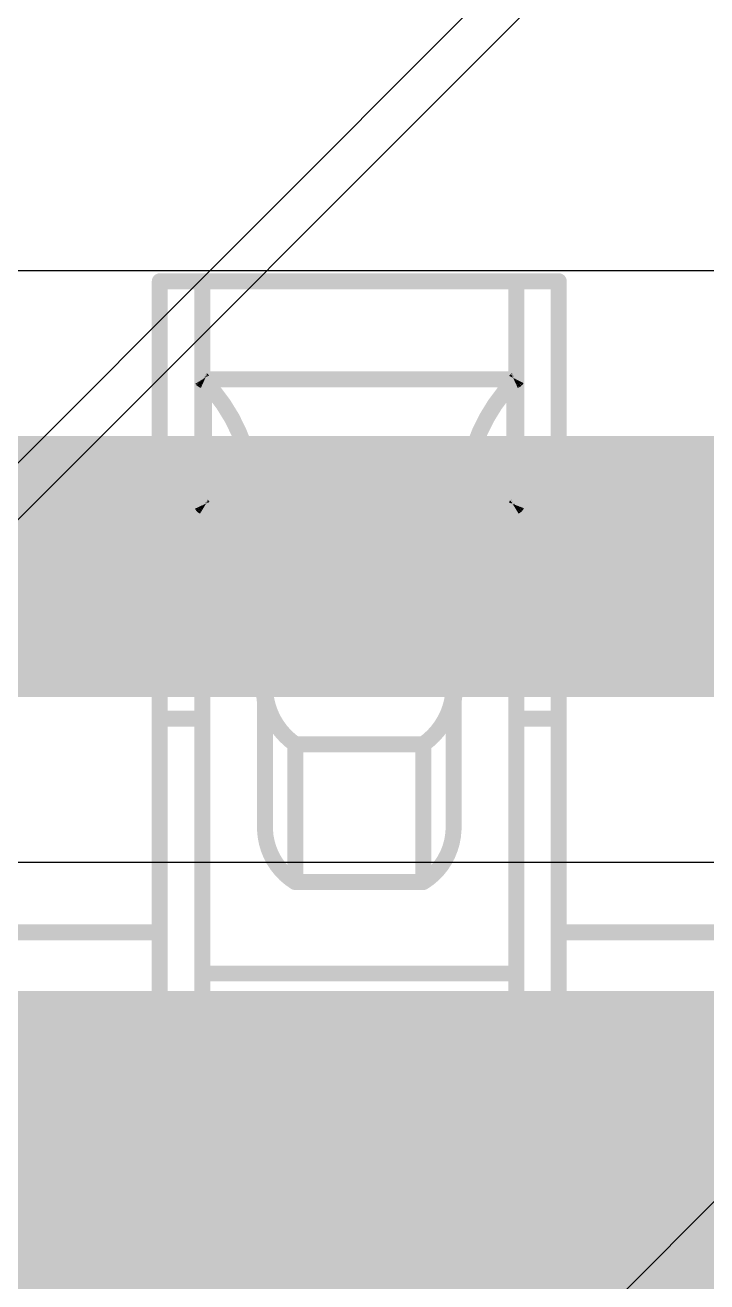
# Model space of a CAD drawing. Header units: inches. Extents: x -11 to 5433, y -4 to 5447.
# Drawn here: x 19.109 to 19.652, y 29.047 to 30.047 of the extents above; entities that cross this region are included whole.
import ezdxf

# ---------------------------------------------------------------- set-up
doc = ezdxf.new("R2010")
doc.units = ezdxf.units.IN
for name, color, linetype in [('Bottom Solder', 6, 'Continuous'), ('Ground', 16, 'Continuous'), ('Mechanical 4', 56, 'Continuous'), ('Top Layer', 1, 'Continuous'), ('Top Paste', 8, 'Continuous'), ('Top Solder', 216, 'Continuous')]:
    doc.layers.add(name, color=color, linetype=linetype)

# ---------------------------------------------------------------- blocks, each defined once
blk = doc.blocks.new('WQFN_30_EP_2_5_4_5__B_27')
at = {"layer": 'Bottom Solder'}
for p in [(0.9500311199999999, 1.64588952), (-1.4882622, -1.9383248)]:
    blk.add_line(p, (-5421.1859699, -5425.6862022), dxfattribs=at)
blk = doc.blocks.new('TL3340AF160QG_48')
at = {"layer": 'Top Solder'}
blk.add_line((0.7722387399999999, 1.95276216), (-5443.02270804, 5441.637178679999), dxfattribs=at)
blk = doc.blocks.new('QTH_030_01_L_D_A_K_TR_157')
at = {"layer": 'Top Layer'}
blk.add_hatch(color=1, dxfattribs=at).paths.add_polyline_path([(-5.52500038, 0.32000063), (-0.8249996199999998, 0.32000063), (-0.8249996199999998, -0.32000063), (-5.52500038, -0.32000063)])
at = {"layer": 'Top Paste'}
blk.add_hatch(color=8, dxfattribs=at).paths.add_polyline_path([(-5.52500038, 0.32000063), (-0.8249996199999998, 0.32000063), (-0.8249996199999998, -0.32000063), (-5.52500038, -0.32000063)])
at = {"layer": 'Top Solder'}
blk.add_hatch(color=216, dxfattribs=at).paths.add_polyline_path([(-5.62660038, 0.42160063), (-0.7233996199999999, 0.42160063), (-0.7233996199999999, -0.42160063), (-5.62660038, -0.42160063)])

msp = doc.modelspace()

# ---------------------------------------------------------------- linework, layer by layer
at = {"layer": 'Ground'}
for p, q in [((21.26014544, 29.85137794), (8.86425456, 29.85137794)), ((8.9617296, 29.38073118), (21.16267294, 29.38073118))]:
    msp.add_line(p, q, dxfattribs=at)
msp.add_lwpolyline([(8.86425456, 29.61605456, 0.2076069, 0.2076069, 0), (21.26014544, 29.61605456, 0.2076069, 0.2076069, 0)], format="xyseb", dxfattribs=at)
at = {"layer": 'Mechanical 4'}
for points in [[(19.2161541, 29.84294514, 0.0127, 0.0127, 0), (19.5336541, 29.84294514, 0.0127, 0.0127, 0)], [(19.2161541, 29.0549457, 0.0127, 0.0127, 0), (19.2161541, 29.84294514, 0.0127, 0.0127, 0)], [(19.24990562, 29.23548127999999, 0.0127, 0.0127, 0), (19.24990562, 29.84294514, 0.0127, 0.0127, 0)], [(19.49990512, 29.23548127999999, 0.0127, 0.0127, 0), (19.49990512, 29.84294514, 0.0127, 0.0127, 0)], [(19.5336541, 29.0549457, 0.0127, 0.0127, 0), (19.5336541, 29.84294514, 0.0127, 0.0127, 0)], [(19.2499996, 29.764609, 0.0127, 0.0127, -0.03260548547861698), (19.24990308, 29.76474616, 0.0127, 0.0127, 0)], [(19.24990562, 29.76494682, 0.0127, 0.0127, 0), (19.49990512, 29.76494682, 0.0127, 0.0127, 0)], [(19.25007072, 29.76453788, 0.0127, 0.0127, -0.0282875940101286), (19.25000214, 29.764609, 0.0127, 0.0127, 0)], [(19.2501647, 29.76445914, 0.0127, 0.0127, -0.02675080199464957), (19.25007072, 29.76453788, 0.0127, 0.0127, 0)], [(19.25028916, 29.76437278, 0.0127, 0.0127, -0.02199381130293829), (19.2501647, 29.76445914, 0.0127, 0.0127, 0)], [(19.2504568, 29.76427626, 0.0127, 0.0127, -0.01668692782932394), (19.25028916, 29.76437278, 0.0127, 0.0127, 0)], [(19.25066, 29.76416958, 0.0127, 0.0127, -0.00937556202355268), (19.25045426, 29.76427626, 0.0127, 0.0127, 0)], [(19.25089876, 29.76405528, 0.0127, 0.0127, -0.005205298991348914), (19.25066, 29.76416704, 0.0127, 0.0127, 0)], [(19.25089876, 29.76405528, 0.0127, 0.0127, 0), (19.2511553, 29.7639359, 0.0127, 0.0127, 0)], [(19.2511553, 29.7639359, 0.0127, 0.0127, 0), (19.25142454, 29.76381652, 0.0127, 0.0127, 0)], [(19.25142454, 29.66343572, 0.0127, 0.0127, 0), (19.25142454, 29.76381652, 0.0127, 0.0127, 0)], [(19.25142454, 29.76381652, 0.0127, 0.0127, -0.1798941776662689), (19.29053292, 29.67571154, 0.0127, 0.0127, 0)], [(19.45927782, 29.67571154, 0.0127, 0.0127, -0.1798941776662689), (19.4983862, 29.76381652, 0.0127, 0.0127, 0)], [(19.4983862, 29.76381652, 0.0127, 0.0127, 0), (19.49889674, 29.76405274, 0.0127, 0.0127, 0)], [(19.4983862, 29.66343572, 0.0127, 0.0127, 0), (19.4983862, 29.76381652, 0.0127, 0.0127, 0)], [(19.49889674, 29.76405274, 0.0127, 0.0127, 0), (19.49913296, 29.7641645, 0.0127, 0.0127, 0)], [(19.49934378, 29.76427118, 0.0127, 0.0127, -0.007070259581178132), (19.49913296, 29.7641645, 0.0127, 0.0127, 0)], [(19.49951904, 29.76437024, 0.0127, 0.0127, -0.01220881844220695), (19.49934124, 29.76427118, 0.0127, 0.0127, 0)], [(19.49966128, 29.76446168, 0.0127, 0.0127, -0.02261982994642953), (19.49952158, 29.76437024, 0.0127, 0.0127, 0)], [(19.4997578, 29.76454042, 0.0127, 0.0127, -0.03188108953093462), (19.49965874, 29.76446168, 0.0127, 0.0127, 0)], [(19.49982384, 29.76461408, 0.0127, 0.0127, -0.03744577963983843), (19.4997578, 29.76454042, 0.0127, 0.0127, 0)], [(19.49986956, 29.76468012, 0.0127, 0.0127, -0.03268866417689672), (19.49982384, 29.76461154, 0.0127, 0.0127, 0)], [(19.49990258, 29.76474616, 0.0127, 0.0127, -0.01323434474273337), (19.49986702, 29.76468012, 0.0127, 0.0127, 0)], [(19.29053292, 29.67571154, 0.0127, 0.0127, 0), (19.45927782, 29.67571154, 0.0127, 0.0127, 0)], [(19.29053292, 29.67571154, 0.0127, 0.0127, 0), (19.2983866, 29.6396156, 0.0127, 0.0127, 0)], [(19.45142414, 29.6396156, 0.0127, 0.0127, 0), (19.45927782, 29.67571154, 0.0127, 0.0127, 0)], [(19.25000214, 29.6644949, 0.0127, 0.0127, -0.02859692928332328), (19.24990308, 29.66467777999999, 0.0127, 0.0127, 0)], [(19.2501647, 29.66429678, 0.0127, 0.0127, -0.05432141863203186), (19.25000468, 29.66449744, 0.0127, 0.0127, 0)], [(19.25028916, 29.6641774, 0.0127, 0.0127, -0.02338615135480356), (19.2501647, 29.66429424, 0.0127, 0.0127, 0)], [(19.25045426, 29.66405294, 0.0127, 0.0127, -0.0185623060426229), (19.25028916, 29.66417994, 0.0127, 0.0127, 0)], [(19.25066, 29.66390816, 0.0127, 0.0127, -0.01073692511290409), (19.25045426, 29.6640504, 0.0127, 0.0127, 0)], [(19.25089876, 29.66375576, 0.0127, 0.0127, -0.006054831000728934), (19.25066254, 29.66390816, 0.0127, 0.0127, 0)], [(19.25089876, 29.6637583, 0.0127, 0.0127, 0), (19.2511553, 29.66359828, 0.0127, 0.0127, 0)], [(19.2511553, 29.66359828, 0.0127, 0.0127, 0), (19.25142454, 29.66343572, 0.0127, 0.0127, 0)], [(19.25142454, 29.66343826, 0.0127, 0.0127, -0.1625908253546253), (19.27786594, 29.6049446, 0.0127, 0.0127, 0)], [(19.4719448, 29.6049446, 0.0127, 0.0127, -0.1625908253546254), (19.4983862, 29.66343826, 0.0127, 0.0127, 0)], [(19.4983862, 29.66343572, 0.0127, 0.0127, 0), (19.49889674, 29.66375322, 0.0127, 0.0127, 0)], [(19.49913296, 29.66390308, 0.0127, 0.0127, -0.004820614338456292), (19.49889674, 29.66375322, 0.0127, 0.0127, 0)], [(19.49934124, 29.66404532, 0.0127, 0.0127, -0.00811995886967443), (19.49913042, 29.66390308, 0.0127, 0.0127, 0)], [(19.49951904, 29.66418248, 0.0127, 0.0127, -0.01372913839149503), (19.49934124, 29.66404786, 0.0127, 0.0127, 0)], [(19.49965874, 29.66429932, 0.0127, 0.0127, -0.02446216597229117), (19.49952158, 29.66417994, 0.0127, 0.0127, 0)], [(19.4997578, 29.664406, 0.0127, 0.0127, -0.03231853508440622), (19.49965874, 29.66429932, 0.0127, 0.0127, 0)], [(19.49982384, 29.66450252, 0.0127, 0.0127, -0.03504148001189223), (19.4997578, 29.664406, 0.0127, 0.0127, 0)], [(19.49986956, 29.66459142, 0.0127, 0.0127, -0.02840446143050653), (19.49982384, 29.66450252, 0.0127, 0.0127, 0)], [(19.49990512, 29.66467524, 0.0127, 0.0127, -0.01102179317559939), (19.49986956, 29.66458888, 0.0127, 0.0127, 0)], [(19.24990562, 29.63661078, 0.0127, 0.0127, 0), (19.268567, 29.63661078, 0.0127, 0.0127, 0)], [(19.2983866, 29.5176575, 0.0127, 0.0127, 0), (19.2983866, 29.6396156, 0.0127, 0.0127, 0)], [(19.2983866, 29.6396156, 0.0127, 0.0127, -0.05365795323520316), (19.29990552, 29.625544, 0.0127, 0.0127, 0)], [(19.44990522, 29.625544, 0.0127, 0.0127, -0.05365795323520318), (19.45142414, 29.6396156, 0.0127, 0.0127, 0)], [(19.45142414, 29.5176575, 0.0127, 0.0127, 0), (19.45142414, 29.6396156, 0.0127, 0.0127, 0)], [(19.48124374, 29.63661078, 0.0127, 0.0127, 0), (19.49990512, 29.63661078, 0.0127, 0.0127, 0)], [(19.29990552, 29.40619468, 0.0127, 0.0127, 0), (19.29990552, 29.625544, 0.0127, 0.0127, 0)], [(19.44990522, 29.40619468, 0.0127, 0.0127, 0), (19.44990522, 29.625544, 0.0127, 0.0127, 0)], [(19.2778634, 29.60494714, 0.0127, 0.0127, 0), (19.2983866, 29.5176575, 0.0127, 0.0127, 0)], [(19.45142414, 29.5176575, 0.0127, 0.0127, 0), (19.4719448, 29.60494714, 0.0127, 0.0127, 0)], [(19.2161541, 29.59494462, 0.0127, 0.0127, 0), (19.24990562, 29.59494462, 0.0127, 0.0127, 0)], [(19.49990512, 29.59494462, 0.0127, 0.0127, 0), (19.5336541, 29.59494462, 0.0127, 0.0127, 0)], [(18.8986541, 29.52494476, 0.0127, 0.0127, 0), (19.2161541, 29.52494476, 0.0127, 0.0127, 0)], [(19.5336541, 29.52494476, 0.0127, 0.0127, 0), (19.8511541, 29.52494476, 0.0127, 0.0127, 0)], [(19.2983866, 29.5176575, 0.0127, 0.0127, -0.05786387190151768), (19.29990552, 29.50463492, 0.0127, 0.0127, 0)], [(19.3239136, 29.47460704, 0.0127, 0.0127, -0.2374801051855862), (19.29990552, 29.51917896, 0.0127, 0.0127, 0)], [(19.44990522, 29.51917896, 0.0127, 0.0127, -0.2374801051860468), (19.42589714, 29.47460704, 0.0127, 0.0127, 0)], [(19.44990522, 29.50463492, 0.0127, 0.0127, -0.05786387190108001), (19.45142414, 29.5176575, 0.0127, 0.0127, 0)], [(19.2161541, 29.49494482, 0.0127, 0.0127, 0), (19.24990562, 29.49494482, 0.0127, 0.0127, 0)], [(19.49990512, 29.49494482, 0.0127, 0.0127, 0), (19.5336541, 29.49494482, 0.0127, 0.0127, 0)], [(19.32391614, 29.47460704, 0.0127, 0.0127, 0), (19.4258946, 29.47460704, 0.0127, 0.0127, 0)], [(19.32391614, 29.36494508, 0.0127, 0.0127, 0), (19.32391614, 29.47460704, 0.0127, 0.0127, 0)], [(19.4258946, 29.36494508, 0.0127, 0.0127, 0), (19.4258946, 29.47460704, 0.0127, 0.0127, 0)], [(19.3239136, 29.36494762, 0.0127, 0.0127, -0.2473774779353231), (19.29990552, 29.40619722, 0.0127, 0.0127, 0)], [(19.44990522, 29.40619722, 0.0127, 0.0127, -0.2473774779353234), (19.42589714, 29.36494762, 0.0127, 0.0127, 0)], [(19.32391614, 29.36494508, 0.0127, 0.0127, 0), (19.4258946, 29.36494508, 0.0127, 0.0127, 0)], [(18.8986541, 29.32494516, 0.0127, 0.0127, 0), (19.2161541, 29.32494516, 0.0127, 0.0127, 0)], [(19.5336541, 29.32494516, 0.0127, 0.0127, 0), (19.8511541, 29.32494516, 0.0127, 0.0127, 0)], [(19.24990562, 29.29215376, 0.0127, 0.0127, 0), (19.49990512, 29.29215376, 0.0127, 0.0127, 0)], [(19.24990562, 29.23548127999999, 0.0127, 0.0127, 0), (19.49990512, 29.23548127999999, 0.0127, 0.0127, 0)], [(19.2161541, 29.21494538, 0.0127, 0.0127, 0), (19.5336541, 29.21494538, 0.0127, 0.0127, 0)], [(19.2161541, 29.0549457, 0.0127, 0.0127, 0), (19.5336541, 29.0549457, 0.0127, 0.0127, 0)]]:
    msp.add_lwpolyline(points, format="xyseb", dxfattribs=at)
for points in [[(19.2129791, 29.84294514, 0.00635, 0.00635, 1), (19.2193291, 29.84294514, 0.00635, 0.00635, 1)], [(19.2129791, 29.84294514, 0.00635, 0.00635, 1), (19.2193291, 29.84294514, 0.00635, 0.00635, 1)], [(19.24673062, 29.84294514, 0.00635, 0.00635, 1), (19.25308062, 29.84294514, 0.00635, 0.00635, 1)], [(19.49673012, 29.84294514, 0.00635, 0.00635, 1), (19.50308012, 29.84294514, 0.00635, 0.00635, 1)], [(19.5304791, 29.84294514, 0.00635, 0.00635, 1), (19.5368291, 29.84294514, 0.00635, 0.00635, 1)], [(19.5304791, 29.84294514, 0.00635, 0.00635, 1), (19.5368291, 29.84294514, 0.00635, 0.00635, 1)], [(19.24672808, 29.76474616, 0.00635, 0.00635, 1), (19.25307808, 29.76474616, 0.00635, 0.00635, 1)], [(19.24673062, 29.76494682, 0.00635, 0.00635, 1), (19.25308062, 29.76494682, 0.00635, 0.00635, 1)], [(19.2468246, 29.764609, 0.00635, 0.00635, 1), (19.2531746, 29.764609, 0.00635, 0.00635, 1)], [(19.24682714, 29.764609, 0.00635, 0.00635, 1), (19.25317714, 29.764609, 0.00635, 0.00635, 1)], [(19.24689572, 29.76453788, 0.00635, 0.00635, 1), (19.25324572, 29.76453788, 0.00635, 0.00635, 1)], [(19.24689572, 29.76453788, 0.00635, 0.00635, 1), (19.25324572, 29.76453788, 0.00635, 0.00635, 1)], [(19.2469897, 29.76445914, 0.00635, 0.00635, 1), (19.2533397, 29.76445914, 0.00635, 0.00635, 1)], [(19.2469897, 29.76445914, 0.00635, 0.00635, 1), (19.2533397, 29.76445914, 0.00635, 0.00635, 1)], [(19.24711416, 29.76437278, 0.00635, 0.00635, 1), (19.25346416, 29.76437278, 0.00635, 0.00635, 1)], [(19.24711416, 29.76437278, 0.00635, 0.00635, 1), (19.25346416, 29.76437278, 0.00635, 0.00635, 1)], [(19.24727926, 29.76427626, 0.00635, 0.00635, 1), (19.25362926, 29.76427626, 0.00635, 0.00635, 1)], [(19.2472818, 29.76427626, 0.00635, 0.00635, 1), (19.2536318, 29.76427626, 0.00635, 0.00635, 1)], [(19.247485, 29.76416958, 0.00635, 0.00635, 1), (19.253835, 29.76416958, 0.00635, 0.00635, 1)], [(19.247485, 29.76416704, 0.00635, 0.00635, 1), (19.253835, 29.76416704, 0.00635, 0.00635, 1)], [(19.24772376, 29.76405528, 0.00635, 0.00635, 1), (19.25407376, 29.76405528, 0.00635, 0.00635, 1)], [(19.24772376, 29.76405528, 0.00635, 0.00635, 1), (19.25407376, 29.76405528, 0.00635, 0.00635, 1)], [(19.2479803, 29.7639359, 0.00635, 0.00635, 1), (19.2543303, 29.7639359, 0.00635, 0.00635, 1)], [(19.2479803, 29.7639359, 0.00635, 0.00635, 1), (19.2543303, 29.7639359, 0.00635, 0.00635, 1)], [(19.24824954, 29.76381652, 0.00635, 0.00635, 1), (19.25459954, 29.76381652, 0.00635, 0.00635, 1)], [(19.24824954, 29.76381652, 0.00635, 0.00635, 1), (19.25459954, 29.76381652, 0.00635, 0.00635, 1)], [(19.24824954, 29.76381652, 0.00635, 0.00635, 1), (19.25459954, 29.76381652, 0.00635, 0.00635, 1)], [(19.4952112, 29.76381652, 0.00635, 0.00635, 1), (19.5015612, 29.76381652, 0.00635, 0.00635, 1)], [(19.4952112, 29.76381652, 0.00635, 0.00635, 1), (19.5015612, 29.76381652, 0.00635, 0.00635, 1)], [(19.4952112, 29.76381652, 0.00635, 0.00635, 1), (19.5015612, 29.76381652, 0.00635, 0.00635, 1)], [(19.49572174, 29.76405274, 0.00635, 0.00635, 1), (19.50207174, 29.76405274, 0.00635, 0.00635, 1)], [(19.49572174, 29.76405274, 0.00635, 0.00635, 1), (19.50207174, 29.76405274, 0.00635, 0.00635, 1)], [(19.49595796, 29.7641645, 0.00635, 0.00635, 1), (19.50230796, 29.7641645, 0.00635, 0.00635, 1)], [(19.49595796, 29.7641645, 0.00635, 0.00635, 1), (19.50230796, 29.7641645, 0.00635, 0.00635, 1)], [(19.49616624, 29.76427118, 0.00635, 0.00635, 1), (19.50251624, 29.76427118, 0.00635, 0.00635, 1)], [(19.49616878, 29.76427118, 0.00635, 0.00635, 1), (19.50251878, 29.76427118, 0.00635, 0.00635, 1)], [(19.49634404, 29.76437024, 0.00635, 0.00635, 1), (19.50269404, 29.76437024, 0.00635, 0.00635, 1)], [(19.49634658, 29.76437024, 0.00635, 0.00635, 1), (19.50269658, 29.76437024, 0.00635, 0.00635, 1)], [(19.49648374, 29.76446168, 0.00635, 0.00635, 1), (19.50283374, 29.76446168, 0.00635, 0.00635, 1)], [(19.49648628, 29.76446168, 0.00635, 0.00635, 1), (19.50283628, 29.76446168, 0.00635, 0.00635, 1)], [(19.4965828, 29.76454042, 0.00635, 0.00635, 1), (19.5029328, 29.76454042, 0.00635, 0.00635, 1)], [(19.4965828, 29.76454042, 0.00635, 0.00635, 1), (19.5029328, 29.76454042, 0.00635, 0.00635, 1)], [(19.49664884, 29.76461408, 0.00635, 0.00635, 1), (19.50299884, 29.76461408, 0.00635, 0.00635, 1)], [(19.49664884, 29.76461154, 0.00635, 0.00635, 1), (19.50299884, 29.76461154, 0.00635, 0.00635, 1)], [(19.49669202, 29.76468012, 0.00635, 0.00635, 1), (19.50304202, 29.76468012, 0.00635, 0.00635, 1)], [(19.49669456, 29.76468012, 0.00635, 0.00635, 1), (19.50304456, 29.76468012, 0.00635, 0.00635, 1)], [(19.49672758, 29.76474616, 0.00635, 0.00635, 1), (19.50307758, 29.76474616, 0.00635, 0.00635, 1)], [(19.49673012, 29.76494682, 0.00635, 0.00635, 1), (19.50308012, 29.76494682, 0.00635, 0.00635, 1)], [(19.28735792, 29.67571154, 0.00635, 0.00635, 1), (19.29370792, 29.67571154, 0.00635, 0.00635, 1)], [(19.28735792, 29.67571154, 0.00635, 0.00635, 1), (19.29370792, 29.67571154, 0.00635, 0.00635, 1)], [(19.28735792, 29.67571154, 0.00635, 0.00635, 1), (19.29370792, 29.67571154, 0.00635, 0.00635, 1)], [(19.45610282, 29.67571154, 0.00635, 0.00635, 1), (19.46245282, 29.67571154, 0.00635, 0.00635, 1)], [(19.45610282, 29.67571154, 0.00635, 0.00635, 1), (19.46245282, 29.67571154, 0.00635, 0.00635, 1)], [(19.45610282, 29.67571154, 0.00635, 0.00635, 1), (19.46245282, 29.67571154, 0.00635, 0.00635, 1)], [(19.24672808, 29.66467777999999, 0.00635, 0.00635, 1), (19.25307808, 29.66467777999999, 0.00635, 0.00635, 1)], [(19.24682714, 29.6644949, 0.00635, 0.00635, 1), (19.25317714, 29.6644949, 0.00635, 0.00635, 1)], [(19.24682968, 29.66449744, 0.00635, 0.00635, 1), (19.25317968, 29.66449744, 0.00635, 0.00635, 1)], [(19.2469897, 29.66429678, 0.00635, 0.00635, 1), (19.2533397, 29.66429678, 0.00635, 0.00635, 1)], [(19.2469897, 29.66429424, 0.00635, 0.00635, 1), (19.2533397, 29.66429424, 0.00635, 0.00635, 1)], [(19.24711416, 29.66417994, 0.00635, 0.00635, 1), (19.25346416, 29.66417994, 0.00635, 0.00635, 1)], [(19.24711416, 29.6641774, 0.00635, 0.00635, 1), (19.25346416, 29.6641774, 0.00635, 0.00635, 1)], [(19.24727926, 29.66405294, 0.00635, 0.00635, 1), (19.25362926, 29.66405294, 0.00635, 0.00635, 1)], [(19.24727926, 29.6640504, 0.00635, 0.00635, 1), (19.25362926, 29.6640504, 0.00635, 0.00635, 1)], [(19.247485, 29.66390816, 0.00635, 0.00635, 1), (19.253835, 29.66390816, 0.00635, 0.00635, 1)], [(19.24748754, 29.66390816, 0.00635, 0.00635, 1), (19.25383754, 29.66390816, 0.00635, 0.00635, 1)], [(19.24772376, 29.6637583, 0.00635, 0.00635, 1), (19.25407376, 29.6637583, 0.00635, 0.00635, 1)], [(19.24772376, 29.66375576, 0.00635, 0.00635, 1), (19.25407376, 29.66375576, 0.00635, 0.00635, 1)], [(19.2479803, 29.66359828, 0.00635, 0.00635, 1), (19.2543303, 29.66359828, 0.00635, 0.00635, 1)], [(19.2479803, 29.66359828, 0.00635, 0.00635, 1), (19.2543303, 29.66359828, 0.00635, 0.00635, 1)], [(19.24824954, 29.66343826, 0.00635, 0.00635, 1), (19.25459954, 29.66343826, 0.00635, 0.00635, 1)], [(19.24824954, 29.66343572, 0.00635, 0.00635, 1), (19.25459954, 29.66343572, 0.00635, 0.00635, 1)], [(19.24824954, 29.66343572, 0.00635, 0.00635, 1), (19.25459954, 29.66343572, 0.00635, 0.00635, 1)], [(19.4952112, 29.66343826, 0.00635, 0.00635, 1), (19.5015612, 29.66343826, 0.00635, 0.00635, 1)], [(19.4952112, 29.66343572, 0.00635, 0.00635, 1), (19.5015612, 29.66343572, 0.00635, 0.00635, 1)], [(19.4952112, 29.66343572, 0.00635, 0.00635, 1), (19.5015612, 29.66343572, 0.00635, 0.00635, 1)], [(19.49572174, 29.66375322, 0.00635, 0.00635, 1), (19.50207174, 29.66375322, 0.00635, 0.00635, 1)], [(19.49572174, 29.66375322, 0.00635, 0.00635, 1), (19.50207174, 29.66375322, 0.00635, 0.00635, 1)], [(19.49595542, 29.66390308, 0.00635, 0.00635, 1), (19.50230542, 29.66390308, 0.00635, 0.00635, 1)], [(19.49595796, 29.66390308, 0.00635, 0.00635, 1), (19.50230796, 29.66390308, 0.00635, 0.00635, 1)], [(19.49616624, 29.66404786, 0.00635, 0.00635, 1), (19.50251624, 29.66404786, 0.00635, 0.00635, 1)], [(19.49616624, 29.66404532, 0.00635, 0.00635, 1), (19.50251624, 29.66404532, 0.00635, 0.00635, 1)], [(19.49634404, 29.66418248, 0.00635, 0.00635, 1), (19.50269404, 29.66418248, 0.00635, 0.00635, 1)], [(19.49634658, 29.66417994, 0.00635, 0.00635, 1), (19.50269658, 29.66417994, 0.00635, 0.00635, 1)], [(19.49648374, 29.66429932, 0.00635, 0.00635, 1), (19.50283374, 29.66429932, 0.00635, 0.00635, 1)], [(19.49648374, 29.66429932, 0.00635, 0.00635, 1), (19.50283374, 29.66429932, 0.00635, 0.00635, 1)], [(19.4965828, 29.664406, 0.00635, 0.00635, 1), (19.5029328, 29.664406, 0.00635, 0.00635, 1)], [(19.4965828, 29.664406, 0.00635, 0.00635, 1), (19.5029328, 29.664406, 0.00635, 0.00635, 1)], [(19.49664884, 29.66450252, 0.00635, 0.00635, 1), (19.50299884, 29.66450252, 0.00635, 0.00635, 1)], [(19.49664884, 29.66450252, 0.00635, 0.00635, 1), (19.50299884, 29.66450252, 0.00635, 0.00635, 1)], [(19.49669456, 29.66459142, 0.00635, 0.00635, 1), (19.50304456, 29.66459142, 0.00635, 0.00635, 1)], [(19.49669456, 29.66458888, 0.00635, 0.00635, 1), (19.50304456, 29.66458888, 0.00635, 0.00635, 1)], [(19.49673012, 29.66467524, 0.00635, 0.00635, 1), (19.50308012, 29.66467524, 0.00635, 0.00635, 1)], [(19.24673062, 29.63661078, 0.00635, 0.00635, 1), (19.25308062, 29.63661078, 0.00635, 0.00635, 1)], [(19.265392, 29.63661078, 0.00635, 0.00635, 1), (19.271742, 29.63661078, 0.00635, 0.00635, 1)], [(19.2952116, 29.6396156, 0.00635, 0.00635, 1), (19.3015616, 29.6396156, 0.00635, 0.00635, 1)], [(19.2952116, 29.6396156, 0.00635, 0.00635, 1), (19.3015616, 29.6396156, 0.00635, 0.00635, 1)], [(19.2952116, 29.6396156, 0.00635, 0.00635, 1), (19.3015616, 29.6396156, 0.00635, 0.00635, 1)], [(19.44824914, 29.6396156, 0.00635, 0.00635, 1), (19.45459914, 29.6396156, 0.00635, 0.00635, 1)], [(19.44824914, 29.6396156, 0.00635, 0.00635, 1), (19.45459914, 29.6396156, 0.00635, 0.00635, 1)], [(19.44824914, 29.6396156, 0.00635, 0.00635, 1), (19.45459914, 29.6396156, 0.00635, 0.00635, 1)], [(19.47806874, 29.63661078, 0.00635, 0.00635, 1), (19.48441874, 29.63661078, 0.00635, 0.00635, 1)], [(19.49673012, 29.63661078, 0.00635, 0.00635, 1), (19.50308012, 29.63661078, 0.00635, 0.00635, 1)], [(19.29673052, 29.625544, 0.00635, 0.00635, 1), (19.30308052, 29.625544, 0.00635, 0.00635, 1)], [(19.29673052, 29.625544, 0.00635, 0.00635, 1), (19.30308052, 29.625544, 0.00635, 0.00635, 1)], [(19.44673022, 29.625544, 0.00635, 0.00635, 1), (19.45308022, 29.625544, 0.00635, 0.00635, 1)], [(19.44673022, 29.625544, 0.00635, 0.00635, 1), (19.45308022, 29.625544, 0.00635, 0.00635, 1)], [(19.2746884, 29.60494714, 0.00635, 0.00635, 1), (19.2810384, 29.60494714, 0.00635, 0.00635, 1)], [(19.27469094, 29.6049446, 0.00635, 0.00635, 1), (19.28104094, 29.6049446, 0.00635, 0.00635, 1)], [(19.4687698, 29.60494714, 0.00635, 0.00635, 1), (19.4751198, 29.60494714, 0.00635, 0.00635, 1)], [(19.4687698, 29.6049446, 0.00635, 0.00635, 1), (19.4751198, 29.6049446, 0.00635, 0.00635, 1)], [(19.2129791, 29.59494462, 0.00635, 0.00635, 1), (19.2193291, 29.59494462, 0.00635, 0.00635, 1)], [(19.24673062, 29.59494462, 0.00635, 0.00635, 1), (19.25308062, 29.59494462, 0.00635, 0.00635, 1)], [(19.49673012, 29.59494462, 0.00635, 0.00635, 1), (19.50308012, 29.59494462, 0.00635, 0.00635, 1)], [(19.5304791, 29.59494462, 0.00635, 0.00635, 1), (19.5368291, 29.59494462, 0.00635, 0.00635, 1)], [(19.2129791, 29.52494476, 0.00635, 0.00635, 1), (19.2193291, 29.52494476, 0.00635, 0.00635, 1)], [(19.5304791, 29.52494476, 0.00635, 0.00635, 1), (19.5368291, 29.52494476, 0.00635, 0.00635, 1)], [(19.2952116, 29.5176575, 0.00635, 0.00635, 1), (19.3015616, 29.5176575, 0.00635, 0.00635, 1)], [(19.2952116, 29.5176575, 0.00635, 0.00635, 1), (19.3015616, 29.5176575, 0.00635, 0.00635, 1)], [(19.2952116, 29.5176575, 0.00635, 0.00635, 1), (19.3015616, 29.5176575, 0.00635, 0.00635, 1)], [(19.29673052, 29.51917896, 0.00635, 0.00635, 1), (19.30308052, 29.51917896, 0.00635, 0.00635, 1)], [(19.44673022, 29.51917896, 0.00635, 0.00635, 1), (19.45308022, 29.51917896, 0.00635, 0.00635, 1)], [(19.44824914, 29.5176575, 0.00635, 0.00635, 1), (19.45459914, 29.5176575, 0.00635, 0.00635, 1)], [(19.44824914, 29.5176575, 0.00635, 0.00635, 1), (19.45459914, 29.5176575, 0.00635, 0.00635, 1)], [(19.44824914, 29.5176575, 0.00635, 0.00635, 1), (19.45459914, 29.5176575, 0.00635, 0.00635, 1)], [(19.29673052, 29.50463492, 0.00635, 0.00635, 1), (19.30308052, 29.50463492, 0.00635, 0.00635, 1)], [(19.44673022, 29.50463492, 0.00635, 0.00635, 1), (19.45308022, 29.50463492, 0.00635, 0.00635, 1)], [(19.2129791, 29.49494482, 0.00635, 0.00635, 1), (19.2193291, 29.49494482, 0.00635, 0.00635, 1)], [(19.24673062, 29.49494482, 0.00635, 0.00635, 1), (19.25308062, 29.49494482, 0.00635, 0.00635, 1)], [(19.49673012, 29.49494482, 0.00635, 0.00635, 1), (19.50308012, 29.49494482, 0.00635, 0.00635, 1)], [(19.5304791, 29.49494482, 0.00635, 0.00635, 1), (19.5368291, 29.49494482, 0.00635, 0.00635, 1)], [(19.3207386, 29.47460704, 0.00635, 0.00635, 1), (19.3270886, 29.47460704, 0.00635, 0.00635, 1)], [(19.32074114, 29.47460704, 0.00635, 0.00635, 1), (19.32709114, 29.47460704, 0.00635, 0.00635, 1)], [(19.32074114, 29.47460704, 0.00635, 0.00635, 1), (19.32709114, 29.47460704, 0.00635, 0.00635, 1)], [(19.4227196, 29.47460704, 0.00635, 0.00635, 1), (19.4290696, 29.47460704, 0.00635, 0.00635, 1)], [(19.4227196, 29.47460704, 0.00635, 0.00635, 1), (19.4290696, 29.47460704, 0.00635, 0.00635, 1)], [(19.42272214, 29.47460704, 0.00635, 0.00635, 1), (19.42907214, 29.47460704, 0.00635, 0.00635, 1)], [(19.29673052, 29.40619722, 0.00635, 0.00635, 1), (19.30308052, 29.40619722, 0.00635, 0.00635, 1)], [(19.29673052, 29.40619468, 0.00635, 0.00635, 1), (19.30308052, 29.40619468, 0.00635, 0.00635, 1)], [(19.44673022, 29.40619722, 0.00635, 0.00635, 1), (19.45308022, 29.40619722, 0.00635, 0.00635, 1)], [(19.44673022, 29.40619468, 0.00635, 0.00635, 1), (19.45308022, 29.40619468, 0.00635, 0.00635, 1)], [(19.3207386, 29.36494762, 0.00635, 0.00635, 1), (19.3270886, 29.36494762, 0.00635, 0.00635, 1)], [(19.32074114, 29.36494508, 0.00635, 0.00635, 1), (19.32709114, 29.36494508, 0.00635, 0.00635, 1)], [(19.32074114, 29.36494508, 0.00635, 0.00635, 1), (19.32709114, 29.36494508, 0.00635, 0.00635, 1)], [(19.4227196, 29.36494508, 0.00635, 0.00635, 1), (19.4290696, 29.36494508, 0.00635, 0.00635, 1)], [(19.4227196, 29.36494508, 0.00635, 0.00635, 1), (19.4290696, 29.36494508, 0.00635, 0.00635, 1)], [(19.42272214, 29.36494762, 0.00635, 0.00635, 1), (19.42907214, 29.36494762, 0.00635, 0.00635, 1)], [(19.2129791, 29.32494516, 0.00635, 0.00635, 1), (19.2193291, 29.32494516, 0.00635, 0.00635, 1)], [(19.5304791, 29.32494516, 0.00635, 0.00635, 1), (19.5368291, 29.32494516, 0.00635, 0.00635, 1)], [(19.24673062, 29.29215376, 0.00635, 0.00635, 1), (19.25308062, 29.29215376, 0.00635, 0.00635, 1)], [(19.49673012, 29.29215376, 0.00635, 0.00635, 1), (19.50308012, 29.29215376, 0.00635, 0.00635, 1)], [(19.24673062, 29.23548127999999, 0.00635, 0.00635, 1), (19.25308062, 29.23548127999999, 0.00635, 0.00635, 1)], [(19.24673062, 29.23548127999999, 0.00635, 0.00635, 1), (19.25308062, 29.23548127999999, 0.00635, 0.00635, 1)], [(19.49673012, 29.23548127999999, 0.00635, 0.00635, 1), (19.50308012, 29.23548127999999, 0.00635, 0.00635, 1)], [(19.49673012, 29.23548127999999, 0.00635, 0.00635, 1), (19.50308012, 29.23548127999999, 0.00635, 0.00635, 1)], [(19.2129791, 29.21494538, 0.00635, 0.00635, 1), (19.2193291, 29.21494538, 0.00635, 0.00635, 1)], [(19.5304791, 29.21494538, 0.00635, 0.00635, 1), (19.5368291, 29.21494538, 0.00635, 0.00635, 1)], [(19.2129791, 29.0549457, 0.00635, 0.00635, 1), (19.2193291, 29.0549457, 0.00635, 0.00635, 1)], [(19.2129791, 29.0549457, 0.00635, 0.00635, 1), (19.2193291, 29.0549457, 0.00635, 0.00635, 1)], [(19.5304791, 29.0549457, 0.00635, 0.00635, 1), (19.5368291, 29.0549457, 0.00635, 0.00635, 1)], [(19.5304791, 29.0549457, 0.00635, 0.00635, 1), (19.5368291, 29.0549457, 0.00635, 0.00635, 1)]]:
    msp.add_lwpolyline(points, format="xyseb", close=True, dxfattribs=at)

# ---------------------------------------------------------------- block references
for name, p, rotation in [('TL3340AF160QG_48', (-8.78504466, 4.4704), 270), ('WQFN_30_EP_2_5_4_5__B_27', (11.66616412, 21.80690584), 180), ('QTH_030_01_L_D_A_K_TR_157', (15.3105993, 28.85674696), 180)]:
    msp.add_blockref(name, p, dxfattribs=dict(rotation=rotation))

doc.saveas('drawing.dxf')
